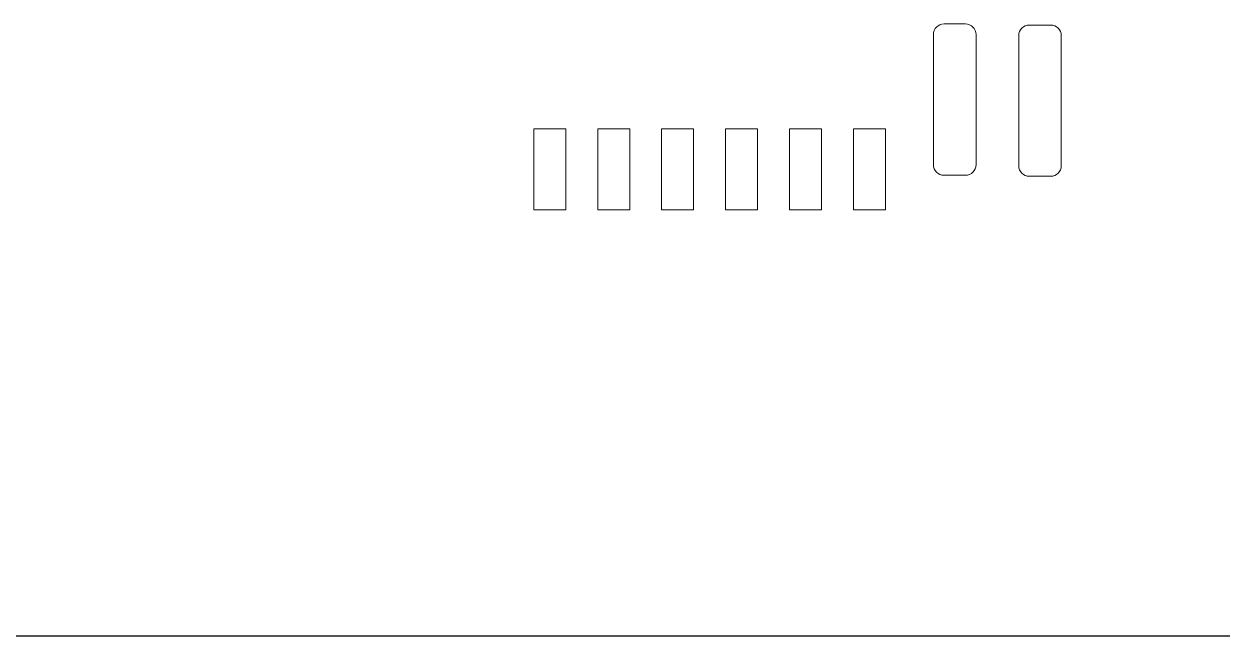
# Model space of a CAD drawing. Header units: inches. Extents: x 70 to 970, y -386 to 214.
# Drawn here: x 132.9 to 189.1, y -82.2 to -53.5 of the extents above; entities that cross this region are included whole.
import ezdxf

# ---------------------------------------------------------------- set-up
doc = ezdxf.new("R2010")
doc.units = ezdxf.units.IN
doc.header["$MEASUREMENT"] = 0

msp = doc.modelspace()

# ---------------------------------------------------------------- linework, layer by layer
at = {"color": 1, "lineweight": 0}
for p, q in [((158.288, -58.418), (156.788, -58.418)), ((156.788, -58.418), (156.788, -62.218)), ((158.288, -62.218), (158.288, -58.418)), ((161.288, -58.418), (159.788, -58.418)), ((159.788, -58.418), (159.788, -62.218)), ((161.288, -62.218), (161.288, -58.418)), ((164.288, -58.418), (162.788, -58.418)), ((162.788, -58.418), (162.788, -62.218)), ((164.288, -62.218), (164.288, -58.418)), ((167.287, -58.418), (165.787, -58.418)), ((165.787, -58.418), (165.787, -62.218)), ((167.287, -62.218), (167.287, -58.418)), ((170.287, -58.418), (168.787, -58.418)), ((168.787, -58.418), (168.787, -62.218)), ((170.287, -62.218), (170.287, -58.418)), ((173.288, -58.418), (171.788, -58.418)), ((171.788, -58.418), (171.788, -62.218)), ((173.288, -62.218), (173.288, -58.418)), ((156.788, -62.218), (158.288, -62.218)), ((159.788, -62.218), (161.288, -62.218)), ((162.788, -62.218), (164.288, -62.218)), ((165.787, -62.218), (167.287, -62.218)), ((168.787, -62.218), (170.287, -62.218)), ((171.788, -62.218), (173.288, -62.218))]:
    msp.add_line(p, q, dxfattribs=at)
at = {"color": 4}
msp.add_line((596.601, -82.218), (116.601, -82.218), dxfattribs=at)
at = {"color": 1, "lineweight": 0}
for points in [[(175.542, -53.995), (175.542, -53.719), (175.766, -53.496), (176.042, -53.496)], [(176.042, -53.496), (176.042, -53.496), (177.042, -53.496), (177.042, -53.496)], [(177.042, -53.496), (177.318, -53.496), (177.541, -53.719), (177.541, -53.995)], [(179.542, -54.045), (179.542, -53.769), (179.765, -53.545), (180.042, -53.545)], [(180.042, -53.545), (180.042, -53.545), (181.042, -53.545), (181.042, -53.545)], [(181.042, -53.545), (181.318, -53.545), (181.542, -53.769), (181.542, -54.045)], [(175.542, -60.095), (175.542, -60.095), (175.542, -53.995), (175.542, -53.995)], [(177.541, -53.995), (177.541, -53.995), (177.541, -60.095), (177.541, -60.095)], [(179.542, -60.145), (179.542, -60.145), (179.542, -54.045), (179.542, -54.045)], [(181.542, -54.045), (181.542, -54.045), (181.542, -60.145), (181.542, -60.145)], [(176.042, -60.595), (175.766, -60.595), (175.542, -60.372), (175.542, -60.095)], [(177.541, -60.095), (177.541, -60.372), (177.318, -60.595), (177.042, -60.595)], [(180.042, -60.645), (179.765, -60.645), (179.542, -60.422), (179.542, -60.145)], [(181.542, -60.145), (181.542, -60.422), (181.318, -60.645), (181.042, -60.645)], [(177.042, -60.595), (177.042, -60.595), (176.042, -60.595), (176.042, -60.595)], [(181.042, -60.645), (181.042, -60.645), (180.042, -60.645), (180.042, -60.645)]]:
    msp.add_open_spline(points, degree=3, dxfattribs=at)

doc.saveas('drawing.dxf')
